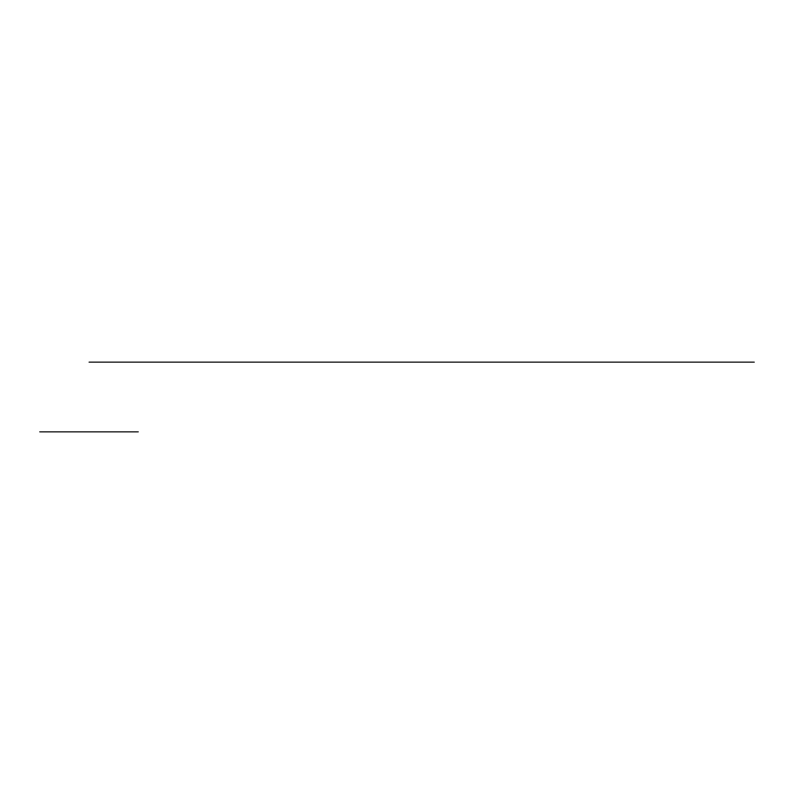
<?xml version="1.0" encoding="UTF-8"?>
<svg xmlns="http://www.w3.org/2000/svg" width="794" height="794" viewBox="0 0 794 794"><rect width="100%" height="100%" fill="white"/><g stroke="black" fill="none" stroke-linecap="round" stroke-linejoin="round"><path stroke-width="1.19" d="M89.007 362.133L754.3 362.133M39.7 431.867L138.305 431.867"/></g></svg>
